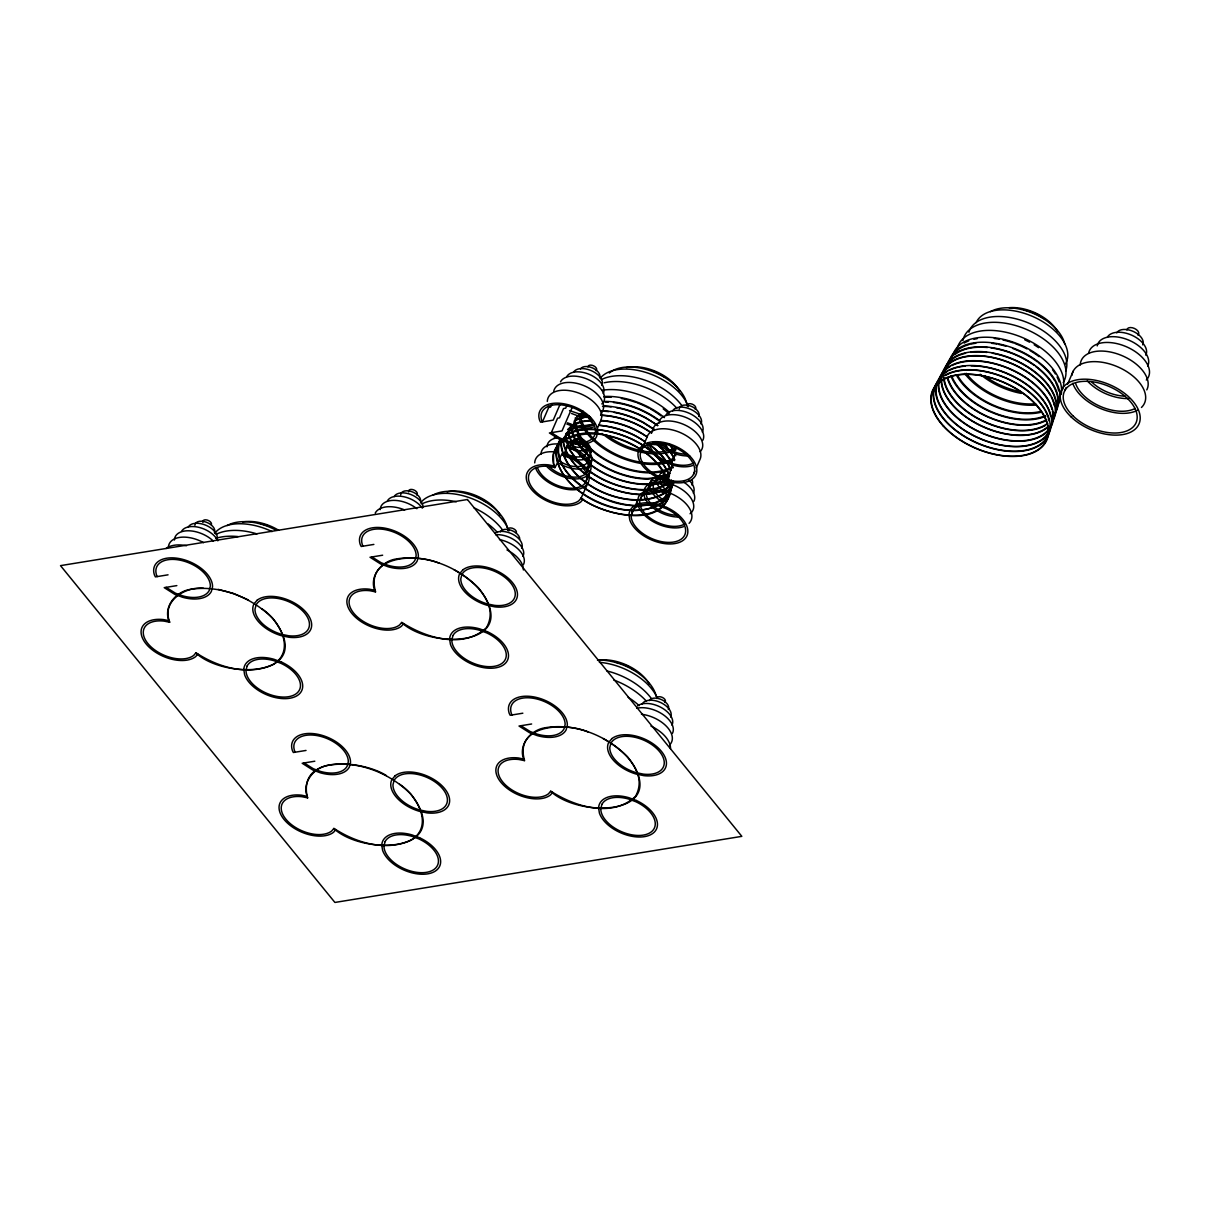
<?xml version="1.0" encoding="UTF-8"?>
<svg xmlns="http://www.w3.org/2000/svg" width="1210" height="1210" viewBox="0 0 1210 1210"><rect width="100%" height="100%" fill="white"/><g stroke="black" fill="none" stroke-linecap="round" stroke-linejoin="round"><path stroke-width="1.5" d="M600.659 421.337L601.763 417.102A28.783 16.592 23.4 0 0 575.219 391.904A28.783 16.592 23.4 0 0 547.313 401.417M597.422 428.249L600.871 420.399C617.251 421.549 634.327 427.311 647.184 436.992C633.495 427.735 617.327 421.745 600.78 420.732M647.259 436.84L647.547 435.721A28.783 16.592 23.4 0 1 681.366 433.059A28.783 16.592 23.4 0 1 699.788 459.861L696.31 467.907M658.89 423.197L659.631 420.384A23.792 13.718 23.4 0 1 687.582 418.191A23.792 13.718 23.4 0 1 702.798 440.334M548.069 406.182L548.705 407.422L542.443 421.897L541.793 420.656A28.783 16.592 23.4 0 1 565.403 405.501A28.783 16.592 23.4 0 1 595.502 431.577L594.397 435.812A28.783 16.592 23.4 0 1 567.596 441.09L560.563 438.474L551.306 432.666L557.583 418.176L559.474 417.873L563.512 408.541L565.69 408.178L567.082 404.942M548.705 407.422L550.565 407.12L551.911 404.004M559.897 404.73L553.227 420.142L540.567 422.199L539.645 420.399A31.127 17.953 23.4 0 1 565.161 404.019A31.127 17.953 23.4 0 1 597.71 432.227L596.515 436.795A31.127 17.953 23.4 0 1 567.535 442.497L559.943 439.669L549.4 432.968L562.015 430.926L572.375 406.953M564.042 439.759C567.838 427.826 585.307 429.58 595.305 429.323M592.824 424.695C583.991 425.829 569.305 425.648 566.053 435.101M591.524 420.278C583.356 421.035 570.833 422.063 568.488 430.76M555.012 467.605L562.121 453.463L569.638 456.019A28.783 16.592 23.4 0 1 588.06 482.82L581.133 498.066L578.909 500.698A28.783 16.592 23.4 0 1 533.655 489.566A28.783 16.592 23.4 0 1 549.295 466.44L555.012 467.605L553.62 463.99L553.469 454.113L559.307 440.954M573.404 425.028L575.688 419.734L588.605 415.786M562.635 453.584L563.346 455.096L567.853 445.93L569.305 447.745L573.313 440.198L575.854 441.151A23.792 13.718 23.4 0 1 591.977 459.8L591.07 463.294A23.792 13.718 23.4 0 1 557.75 462.492M583.19 411.249L581.707 414.682L577.972 415.877L571.498 413.457M594.821 434.133L596.167 431.017M588.015 469.858L591.493 461.645L588.468 458.908A20.101 11.586 23.4 0 0 574.871 443.026L571.438 441.756M565.342 435.282A59.91 34.53 23.4 0 0 565.887 440.198L569.849 450.453L577.367 460.708L590.102 472.051L585.988 481.656M641.224 450.423L647.274 436.674M651.509 433.12L653.702 427.357A26.454 15.246 23.4 0 1 686.856 425.935A26.454 15.246 23.4 0 1 700.121 451.738M631.302 515.127L637.655 500.214M637.731 499.881L640.12 499.942L644.234 490.277L647.168 489.672M666.029 471.522L660.872 472.913L656.455 480.4L651.056 480.99L646.231 493.06A23.792 13.718 23.4 0 0 677.721 515.279M675.513 447.851L674.03 451.269L675.225 453.705L671.656 463.218M672.291 464.882L667.496 479.78M663.095 502.211A23.792 13.718 23.4 0 1 650.647 481.474L653.022 478.661A23.792 13.718 23.4 0 1 666.952 475.923L669.19 476.377L668.041 479.024L668.948 479.205L658.8 483.108L646.17 484.469A59.335 34.198 23.4 0 1 590.48 464.927L580.014 455.474L572.572 445.325L568.655 435.161A59.335 34.198 23.4 0 1 568.186 431.894M668.207 480.914L666.74 484.348L656.576 488.25L643.962 489.611A59.335 34.198 23.4 0 1 588.257 470.07L577.79 460.617L570.349 450.453L566.431 440.304A59.335 34.198 23.4 0 1 565.917 433.861M647.138 489.566A23.792 13.718 23.4 0 1 663.443 484.015L666.74 484.348A59.335 34.198 23.4 0 0 669.599 482.457M668.827 483.486L665.303 492.939A26.454 15.246 23.4 0 0 640.68 497.794L639.667 501.666A26.454 15.246 23.4 0 0 656.561 521.933A26.454 15.246 23.4 0 0 684.815 523.93M666.377 492.092L665.303 492.939M666.922 492.288L661.673 506.96M693.527 474.335L694.918 471.129M1064.74 390.754L1066.161 387.487M1067.568 384.205L1073.24 371.107M560.926 438.338C533.217 487.963 647.259 538.722 670.461 491.729M559.852 441.907C552.637 464.821 576.247 483.773 593.974 493.861C616.434 504.827 648.893 513.6 668.964 493.725M670.703 488.341L672.942 483.365M671.187 488.583L674.197 481.898M671.217 488.704L672.669 482.124M197.88 653.99L195.627 656.652A31.127 17.953 23.4 0 1 146.697 644.612A31.127 17.953 23.4 0 1 163.592 619.596L169.234 620.745M403.686 623.573L401.433 626.251A31.127 17.953 23.4 0 1 352.503 614.211A31.127 17.953 23.4 0 1 369.398 589.194L375.039 590.344M601.854 403.943L603.669 401.796A23.792 13.718 23.4 0 0 588.453 379.653A23.792 13.718 23.4 0 0 560.502 381.861M588.06 482.82L585.171 486.223A28.783 16.592 23.4 0 1 557.704 486.934A28.783 16.592 23.4 0 1 535.47 467.665M583.054 499.291L580.8 501.953A31.127 17.953 23.4 0 1 531.871 489.914A31.127 17.953 23.4 0 1 548.765 464.897L554.407 466.047M335.851 829.591L333.597 832.253A31.127 17.953 23.4 0 1 284.668 820.214A31.127 17.953 23.4 0 1 301.562 795.197L307.204 796.346M552.683 792.353L550.414 795.015A31.127 17.953 23.4 0 1 501.484 782.991A31.127 17.953 23.4 0 1 518.379 757.974L524.036 759.124M567.581 429.595L572.209 425.481M566.22 433.316L569.517 430.458L580.044 426.419L593.006 425.012M563.815 437.627C572.148 430.185 584.521 428.869 595.29 429.626M557.296 445.628C591.569 415.045 669.387 448.638 669.644 494.875M667.315 484.802L670.279 482.019M554.634 467.529C544.379 439.472 582.161 428.083 603.336 434.677C630.894 440.712 660.917 456.457 669.886 485.059L665.394 488.991L655.018 492.984L642.283 494.345A59.91 34.53 23.4 0 1 598.92 482.805C583.734 474.184 568.791 462.084 564.011 444.554A59.91 34.53 23.4 0 1 563.482 438.05M673.062 482.896L665.727 489.248L655.291 493.272L642.449 494.648A60.319 34.772 23.4 0 1 598.753 483.017C583.462 474.335 568.398 462.129 563.573 444.478A60.364 34.803 23.4 0 1 563.028 439.533M669.629 489.279C635.81 517.336 561.334 485.074 561.077 440.289M669.765 489.823C635.507 517.577 560.835 485.21 560.578 440.107M667.844 498.686C633.586 529.269 555.753 495.661 555.496 449.439M576.731 416.089L583.976 413.306M577.17 416.421L584.566 413.578M574.841 420.445L588.846 416.074M572.148 425.633L582.585 421.624L591.75 420.641M670.068 473.322L660.07 477.163L647.773 478.479A57.808 33.32 23.4 0 1 593.49 459.452L583.311 450.226L576.066 440.334A57.808 33.32 23.4 0 1 571.71 424.77M669.402 474.35L660.584 477.738L648.106 479.084A58.715 33.835 23.4 0 1 592.976 459.739L582.63 450.392L575.279 440.334A58.715 33.835 23.4 0 1 570.863 424.529M669.19 476.377L664.335 478.237L665.349 475.908L662.596 476.18L664.487 471.824L660.872 472.913M668.586 478.812L658.437 482.714L645.943 484.06A58.715 33.835 23.4 0 1 590.828 464.731L580.482 455.368L573.116 445.325L569.245 435.267A58.715 33.835 23.4 0 1 568.7 429.505M667.27 484.635L656.909 488.613L644.174 489.989A59.91 34.53 23.4 0 1 587.924 470.267M168.054 574.826L155.394 576.883L154.472 575.083A31.127 17.953 23.4 0 1 179.987 558.717A31.127 17.953 23.4 0 1 212.537 586.911L211.342 591.478A31.127 17.953 23.4 0 1 182.362 597.195L174.769 594.352L164.227 587.652L176.841 585.61M373.86 544.424L361.2 546.481L360.277 544.682A31.127 17.953 23.4 0 1 385.793 528.316A31.127 17.953 23.4 0 1 418.342 556.509L417.147 561.077A31.127 17.953 23.4 0 1 388.168 566.794L380.575 563.951L370.033 557.25L382.647 555.208M522.841 713.204L510.181 715.261L509.259 713.461A31.127 17.953 23.4 0 1 534.775 697.081A31.127 17.953 23.4 0 1 567.324 725.289L566.129 729.857A31.127 17.953 23.4 0 1 537.149 735.574L529.557 732.731L519.029 726.03L531.629 723.988M306.024 750.442L293.365 752.499L292.442 750.699A31.127 17.953 23.4 0 1 317.958 734.319A31.127 17.953 23.4 0 1 350.507 762.512L349.312 767.08A31.127 17.953 23.4 0 1 320.332 772.797L312.74 769.968L302.197 763.268L314.812 761.211M203.492 588.257C184.964 586.275 160.93 601.612 169.839 622.288L164.121 621.123A28.783 16.592 23.4 0 0 148.482 644.249A28.783 16.592 23.4 0 0 193.736 655.381L195.959 652.765C218.042 667.285 247.959 676.239 273.142 664.577C296.359 650.163 279.117 619.807 261.587 608.63M667.769 478.328L663.14 478.222L656.002 480.642A20.101 11.586 23.4 0 0 665.273 500.97M600.826 415.075C619.006 415.862 636.717 422.456 651.585 432.847M596.848 429.474C625.782 432.242 657.257 447.503 669.523 475.106M596.772 429.762C625.54 432.454 656.848 447.594 669.069 475.016M669.357 483.592L662.853 482.276A26.454 15.246 23.4 0 0 644.718 488.447L643.705 492.334A26.454 15.246 23.4 0 0 679.233 517.033M439.291 563.285C416.936 553.273 364.497 555.072 375.644 591.887L369.912 590.722A28.783 16.592 23.4 0 0 354.288 613.848A28.783 16.592 23.4 0 0 399.542 624.98L401.765 622.364C425.587 637.821 463.112 649.619 486.465 627.642C500.002 603.533 473.533 580.24 454.083 569.774M218.163 589.361L233.53 593.46L248.428 599.978M588.287 732.065C565.932 722.052 513.479 723.852 524.626 760.667L518.909 759.502A28.783 16.592 23.4 0 0 503.284 782.628A28.783 16.592 23.4 0 0 548.523 793.76L550.747 791.128C574.568 806.601 612.094 818.399 635.447 796.422C648.999 772.313 622.53 749.02 603.079 738.539M575.688 419.734L577.972 415.877A26.454 15.246 23.4 0 0 590.54 417.344M567.46 422.804L573.903 425.209A26.454 15.246 23.4 0 0 594.67 424.317M566.824 423.999L573.858 426.616A28.783 16.592 23.4 0 0 593.308 427.085M566.613 445.461L573.056 447.866A26.454 15.246 23.4 0 1 590.994 468.618L589.981 472.505A26.454 15.246 23.4 0 1 570.243 478.464A26.454 15.246 23.4 0 1 545.755 465.396M566.537 447.065L572.345 449.243A23.792 13.718 23.4 0 1 588.468 467.892L587.561 471.386A23.792 13.718 23.4 0 1 549.673 466.969M562.559 454.809L569.018 457.214A26.454 15.246 23.4 0 1 586.956 477.965L585.942 481.837A26.454 15.246 23.4 0 1 561.304 486.707A26.454 15.246 23.4 0 1 537.603 467.907M386.398 775.58C363.363 760.636 296.904 753.028 307.431 797.813M569.532 410.598L583.855 415.454A23.792 13.718 23.4 0 0 587.576 415.665M577.76 436.341L582.297 438.867A20.101 11.586 23.4 0 1 590.873 448.774L591.387 452.101M657.847 425.436L645.217 417.405A59.335 34.198 23.4 0 0 603.956 406M654.156 429.248L643.206 422.275A59.91 34.53 23.4 0 0 601.536 410.75M654.05 429.58L642.994 422.547A59.335 34.198 23.4 0 0 614.166 412.428M650.057 432.182C635.537 422.184 618.234 416.104 600.599 415.333L602.58 411.022A26.454 15.246 23.4 0 0 583.538 385.476A26.454 15.246 23.4 0 0 553.726 391.359M647.789 443.223C657.484 450.165 666.982 459.014 671.021 470.508M647.622 443.45C657.166 450.317 666.559 459.044 670.552 470.387M581.133 498.066C606.679 517.653 673.864 530.025 671.535 480.325M580.981 498.248C604.017 515.929 671.278 531.296 669.886 485.059M401.614 622.545C431.864 650.36 524.127 646.473 478.585 588.015C457.425 566.658 426.026 553.877 395.912 559.02C381.044 561.38 368.475 577.004 375.266 591.811M550.595 791.31C580.845 819.14 673.108 815.253 627.567 756.794C606.407 735.438 575.022 722.657 544.893 727.8C530.025 730.159 517.457 745.784 524.248 760.591M195.808 652.946C226.058 680.761 318.321 676.874 272.779 618.416C251.544 597.301 220.129 584.581 190.106 589.421C175.238 591.781 162.669 607.405 169.46 622.212M333.779 828.547C364.029 856.362 456.291 852.475 410.75 794.032C389.575 772.918 358.281 760.213 328.303 765.28C313.511 767.624 301.033 783.188 307.809 797.889L302.077 796.724A28.783 16.592 23.4 0 0 286.452 819.866A28.783 16.592 23.4 0 0 331.706 830.998L333.93 828.366C356.012 842.886 385.929 851.84 411.113 840.179C434.33 825.764 417.087 795.409 399.557 784.231M371.939 556.948L381.195 562.756L388.213 565.372A28.783 16.592 23.4 0 0 415.015 560.094L416.119 555.874A28.783 16.592 23.4 0 0 386.02 529.798A28.783 16.592 23.4 0 0 362.425 544.939L363.076 546.179M520.935 725.728L530.177 731.536L537.21 734.152A28.783 16.592 23.4 0 0 564.011 728.874L565.115 724.654A28.783 16.592 23.4 0 0 535.017 698.578A28.783 16.592 23.4 0 0 511.422 713.718L512.057 714.959M166.133 587.349L175.389 593.157L182.407 595.774A28.783 16.592 23.4 0 0 209.224 590.495L210.328 586.275A28.783 16.592 23.4 0 0 180.214 560.2A28.783 16.592 23.4 0 0 156.619 575.34L157.27 576.58M304.103 762.95L313.36 768.758L320.378 771.39A28.783 16.592 23.4 0 0 347.179 766.096L348.283 761.876A28.783 16.592 23.4 0 0 318.185 735.801A28.783 16.592 23.4 0 0 294.59 750.941L295.24 752.181M655.094 442.361L663.14 449.651L670.779 460.072L672.775 465.245M654.761 442.527L662.732 449.742L670.31 460.072L673.259 467.726M669.856 444.403L675.785 454.506M669.402 444.463L673.652 450.271L675.8 455.852M665.092 444.297L673.94 457.924M664.759 444.373L672.261 454.627L674.575 460.617M573.313 440.198C574.432 446.036 574.327 439.23 576.625 441.121L578.516 436.765L586.744 448.305A15.624 9.014 23.4 0 1 581.087 456.699A15.624 9.014 23.4 0 1 564.662 452.661M673.108 480.627C671.157 510.938 629.442 508.714 608.494 500.532C585.201 491.457 556.434 473.443 557.901 445.083M671.081 480.234L671.217 490.035M668.071 443.873A52.166 30.068 23.4 0 1 648.076 443.873M601.279 379.637A52.166 30.068 23.4 0 1 681.88 405.622M675.573 447.518A52.166 30.068 23.4 0 1 606.467 435.01M626.462 367.583A36.512 21.054 23.4 0 1 679.521 390.845M652.629 370.971A27.966 16.123 23.4 0 1 657.695 373.073M659.314 373.905A27.966 16.123 23.4 0 1 663.912 376.703M676.072 449.712A54.662 31.505 23.4 0 1 602.051 433.452M594.261 425.814A54.662 31.505 23.4 0 1 588.559 417.768M604.289 382.768A54.662 31.505 23.4 0 1 676.874 408.239M673.41 458.287A54.662 31.505 23.4 0 1 616.586 454.567A54.662 31.505 23.4 0 1 580.422 414.138M663.201 408.859A54.662 31.505 23.4 0 1 669.024 413.729M674.877 459.407A56.613 32.625 23.4 0 1 616.041 455.55A56.613 32.625 23.4 0 1 578.592 413.684M602.353 390.24A56.613 32.625 23.4 0 1 669.614 412.595M671.58 467.03A56.613 32.625 23.4 0 1 610.067 461.857A56.613 32.625 23.4 0 1 575.385 417.707M604.244 397.303A56.613 32.625 23.4 0 1 611.111 397.273M621.335 398.453A56.613 32.625 23.4 0 1 635.311 402.174M637.035 402.794A56.613 32.625 23.4 0 1 648.832 408.103M650.436 408.965A56.613 32.625 23.4 0 1 661.008 415.847M672.488 467.71A57.808 33.32 23.4 0 1 595.925 453.841L585.731 444.63L578.486 434.738A57.808 33.32 23.4 0 1 574.16 421.035M603.73 396.517A57.808 33.32 23.4 0 1 664.471 417.632M604.985 402.007A57.808 33.32 23.4 0 1 608.312 402.083M613.485 402.507A57.808 33.32 23.4 0 1 657.832 419.976M601.733 411.128A59.335 34.198 23.4 0 1 608.766 411.627M602.504 406.394A58.715 33.835 23.4 0 1 611.126 406.893M616.465 407.694A58.715 33.835 23.4 0 1 657.62 425.723M604.652 401.402A58.715 33.835 23.4 0 1 659.783 420.747M661.265 442.663A49.262 28.39 23.4 0 1 652.689 442.588M609.326 373.013A43.953 25.334 23.4 0 1 653.249 371.833A43.953 25.334 23.4 0 1 686.675 403.49M600.841 377.49A49.262 28.39 23.4 0 1 647.531 372.967A49.262 28.39 23.4 0 1 688.293 406.666M580.482 369.05A10.527 6.065 23.4 0 1 592.839 368.082A10.527 6.065 23.4 0 1 599.57 377.868M573.495 372.362A15.624 9.014 23.4 0 1 591.856 370.91A15.624 9.014 23.4 0 1 601.854 385.461M566.734 376.703A20.101 11.586 23.4 0 1 590.359 374.843A20.101 11.586 23.4 0 1 603.215 393.568M587.954 366.902A4.628 2.662 23.4 0 1 593.55 365.798A4.628 2.662 23.4 0 1 596.046 370.653M1071.878 375.327A39.098 22.536 23.4 0 1 1119.174 367.492A39.098 22.536 23.4 0 1 1141.453 407.467M1137.476 410.296A39.098 22.536 23.4 0 1 1100.586 408.526A39.098 22.536 23.4 0 1 1072.771 383.298M1097.228 345.894A27.301 15.73 23.4 0 1 1128.007 339.813A27.301 15.73 23.4 0 1 1147.655 366.176M1116.785 332.886A14.293 8.243 23.4 0 1 1133.573 331.57A14.293 8.243 23.4 0 1 1142.709 344.865M1107.286 337.378A21.22 12.236 23.4 0 1 1132.227 335.412A21.22 12.236 23.4 0 1 1145.794 355.18M1128.87 398.559A35.922 20.706 23.4 0 1 1087.261 380.832M1080.227 365.027A35.922 20.706 23.4 0 1 1119.477 354.621A35.922 20.706 23.4 0 1 1146.793 389.877M1125.179 396.169A32.307 18.619 23.4 0 1 1092.055 382.36M1126.918 329.982A6.277 3.615 23.4 0 1 1134.541 328.485A6.277 3.615 23.4 0 1 1137.914 335.064M1088.592 353.365A32.307 18.619 23.4 0 1 1127.599 347.285A32.307 18.619 23.4 0 1 1146.309 380.031M1135.146 408.451A35.922 20.706 23.4 0 1 1101.251 406.817A35.922 20.706 23.4 0 1 1075.675 383.646M1048.329 430.594A60.908 35.105 23.4 0 1 949.502 410.356A60.908 35.105 23.4 0 1 988.661 362.183A60.908 35.105 23.4 0 1 1049.312 429.384M1050.84 426.162A60.908 35.105 23.4 0 1 980.72 438.761A60.908 35.105 23.4 0 1 939.187 379.214M942.318 375.312A60.908 35.105 23.4 0 1 947.642 371.258M949.184 370.426A60.908 35.105 23.4 0 1 965.338 366.085M971.131 365.813A60.908 35.105 23.4 0 1 1050.703 416.437M1048.828 429.142A60.364 34.803 23.4 0 1 981.612 432.711A60.364 34.803 23.4 0 1 939.202 381.089M940.987 375.917A60.364 34.803 23.4 0 1 942.938 372.801M944.995 370.441A60.364 34.803 23.4 0 1 950.273 366.433M951.801 365.601A60.364 34.803 23.4 0 1 1010.153 369.231A60.364 34.803 23.4 0 1 1052.019 409.524M1052.428 411.219A60.364 34.803 23.4 0 1 1049.872 427.629M1049.342 430.836A61.392 35.392 23.4 0 1 973.551 441.211A61.392 35.392 23.4 0 1 941.153 378.458M945.312 375.493A61.392 35.392 23.4 0 1 1044.275 409.01M1045.153 410.523A61.392 35.392 23.4 0 1 1049.206 421.035M1048.752 425.814A59.91 34.53 23.4 0 1 984.078 427.024A59.91 34.53 23.4 0 1 941.607 378.851M942.424 374.026A59.91 34.53 23.4 0 1 991.792 357.495A59.91 34.53 23.4 0 1 1050.386 395.428M1051.309 397.137A59.91 34.53 23.4 0 1 1054.349 405.683M1054.485 415.257A59.91 34.53 23.4 0 1 1052.715 420.399M1047.951 427.145A60.364 34.803 23.4 0 1 983.972 427.266A60.364 34.803 23.4 0 1 941.153 380.333M941.561 375.644A60.364 34.803 23.4 0 1 1011.061 363.166A60.364 34.803 23.4 0 1 1052.231 422.184M968.908 332.281A52.166 30.068 23.4 0 1 1027.305 322.51A52.166 30.068 23.4 0 1 1065.602 371.213M990.43 311.696A43.953 25.334 23.4 0 1 1034.021 313.738A43.953 25.334 23.4 0 1 1064.8 344.29M976.092 322.677A49.262 28.39 23.4 0 1 1034.323 317.202A49.262 28.39 23.4 0 1 1065.466 363.877M1045.395 425.436A59.91 34.53 23.4 0 1 983.594 421.579A59.91 34.53 23.4 0 1 943.543 377.702M943.876 371.425A59.91 34.53 23.4 0 1 1014.283 359.657A59.91 34.53 23.4 0 1 1052.67 419.114M1045.168 415.665A57.808 33.32 23.4 0 1 992.003 411.945A57.808 33.32 23.4 0 1 951.816 376.144M951.937 357.041A57.808 33.32 23.4 0 1 953.798 354.076M954.932 352.7A57.808 33.32 23.4 0 1 968.983 344.593M970.813 344.139A57.808 33.32 23.4 0 1 975.85 343.247M991.61 343.307A57.808 33.32 23.4 0 1 996.874 344.079M998.628 344.426A57.808 33.32 23.4 0 1 1005.797 346.181M1012.906 348.525A57.808 33.32 23.4 0 1 1037.393 361.851M1038.785 362.924A57.808 33.32 23.4 0 1 1054.833 380.953M1055.71 382.617A57.808 33.32 23.4 0 1 1058.644 390.86M1058.78 400.086A57.808 33.32 23.4 0 1 1057.071 405.048M1047.724 423.258A59.335 34.198 23.4 0 1 986.105 422.351A59.335 34.198 23.4 0 1 944.087 377.838M944.859 369.882A59.335 34.198 23.4 0 1 965.55 353.275M970.722 352.367A59.335 34.198 23.4 0 1 986.891 352.428M992.291 353.229A59.335 34.198 23.4 0 1 1055.695 401.236M1055.982 402.87A59.335 34.198 23.4 0 1 1055.831 410.704M1046.71 419.613A58.715 33.835 23.4 0 1 989.644 417.405A58.715 33.835 23.4 0 1 947.748 377.702M947.233 366.69A58.715 33.835 23.4 0 1 949.835 360.096M954.735 354.666A58.715 33.835 23.4 0 1 987.481 347.512M991.035 347.92A58.715 33.835 23.4 0 1 1034.293 365.45M1035.745 366.524A58.715 33.835 23.4 0 1 1056.466 408.768M1045.803 416.195A58.715 33.835 23.4 0 1 991.807 412.428A58.715 33.835 23.4 0 1 951 376.068M949.381 361.714A58.715 33.835 23.4 0 1 1018.381 350.174A58.715 33.835 23.4 0 1 1055.997 408.436M1045.682 420.793A59.335 34.198 23.4 0 1 988.328 417.223A59.335 34.198 23.4 0 1 947.173 377.611M946.644 366.479A59.335 34.198 23.4 0 1 1016.37 354.832A59.335 34.198 23.4 0 1 1054.394 413.714M1039.919 411.582A56.613 32.625 23.4 0 1 957.654 375.539M964.158 343.065A56.613 32.625 23.4 0 1 968.726 340.887M973.944 339.299A56.613 32.625 23.4 0 1 977.181 338.664M994.302 338.482A56.613 32.625 23.4 0 1 999.445 339.254M1002.924 339.95A56.613 32.625 23.4 0 1 1013.435 342.974M1015.145 343.595A56.613 32.625 23.4 0 1 1026.957 348.904M1030.149 350.673A56.613 32.625 23.4 0 1 1039.133 356.647M1052.534 369.761A56.613 32.625 23.4 0 1 1055.392 373.966M1057.071 376.976A56.613 32.625 23.4 0 1 1059.098 381.861M1040.615 412.353A57.808 33.32 23.4 0 1 956.611 375.539M953.072 354.696A57.808 33.32 23.4 0 1 1014.978 342.793A57.808 33.32 23.4 0 1 1061.2 394.475M1060.217 397.833A57.808 33.32 23.4 0 1 1058.629 400.964M1036.562 405.017A56.613 32.625 23.4 0 1 964.627 373.482M957.08 349.176A56.613 32.625 23.4 0 1 1019.501 336.365A56.613 32.625 23.4 0 1 1062.41 389.741M1035.654 403.747A54.662 31.505 23.4 0 1 966.185 373.3M1024.794 339.813A54.662 31.505 23.4 0 1 1029.574 342.188M1034.172 344.805A54.662 31.505 23.4 0 1 1038.573 347.663M1021.497 393.431A54.662 31.505 23.4 0 1 980.176 374.253M962.948 340.464A54.662 31.505 23.4 0 1 1025.883 329.165A54.662 31.505 23.4 0 1 1063.166 382.617M1021.164 391.828A52.166 30.068 23.4 0 1 984.592 375.796M1023.841 309.926A27.966 16.123 23.4 0 1 1043.459 318.517M1009.11 307.688A36.512 21.054 23.4 0 1 1057.646 331.646M679.203 409.131A10.527 6.065 23.4 0 1 690.713 406.076A10.527 6.065 23.4 0 1 698.714 416.406M692.438 465.608A28.783 16.592 23.4 0 1 672.987 465.154L665.969 462.522A28.783 16.592 23.4 0 1 647.199 444.705M672.624 410.886A15.624 9.014 23.4 0 1 690.986 409.449A15.624 9.014 23.4 0 1 700.983 423.999M665.863 415.242A20.101 11.586 23.4 0 1 689.488 413.381A20.101 11.586 23.4 0 1 702.345 432.091M689.67 455.867A26.454 15.246 23.4 0 1 677.086 454.4L670.627 451.995A26.454 15.246 23.4 0 1 657.484 442.436M686.705 454.189A23.792 13.718 23.4 0 1 677.146 452.797L671.338 450.634A23.792 13.718 23.4 0 1 661.401 444.01M687.204 406.212A4.628 2.662 23.4 0 1 692.135 404.11A4.628 2.662 23.4 0 1 695.175 409.177M693.799 462.84A26.454 15.246 23.4 0 1 673.047 463.748L666.589 461.328A26.454 15.246 23.4 0 1 649.331 444.962M667.406 490.791A15.624 9.014 23.4 0 1 664.94 475.076M667.103 482.185A15.624 9.014 23.4 0 1 663.443 476.861M692.196 480.204A15.624 9.014 23.4 0 1 691.999 485.089M689.065 523.325A28.783 16.592 23.4 0 0 672.382 494.149L665.364 491.532A28.783 16.592 23.4 0 0 638.562 496.811L637.458 501.046A28.783 16.592 23.4 0 0 653.627 521.918A28.783 16.592 23.4 0 0 683.453 526.698M672.609 484.681A26.454 15.246 23.4 0 1 690.078 513.766M683.968 482.276A23.792 13.718 23.4 0 1 693.814 501.424M665.197 492.515A20.101 11.586 23.4 0 1 656.107 479.281M688.898 480.067A20.101 11.586 23.4 0 1 693.36 493.181M584.748 441.529A10.527 6.065 23.4 0 1 580.936 447.171A10.527 6.065 23.4 0 1 569.88 444.463M584.294 441.469A10.527 6.065 23.4 0 1 574.614 440.334M559.564 461.07A20.101 11.586 23.4 0 0 587.727 461.751L591.282 451.375L585.776 446.399L586.305 445.144L583.628 441.726L583.038 442.936L580.089 440.591A15.624 9.014 23.4 0 0 576.565 438.625M546.981 446.838A23.792 13.718 23.4 0 1 558.717 437.657M588.605 457.425A20.101 11.586 23.4 0 1 562.453 454.385M554.135 438.202A20.101 11.586 23.4 0 1 556.146 435.827M587.682 448.804A15.624 9.014 23.4 0 1 568.488 447.14M534.714 462.901A28.783 16.592 23.4 0 1 555.556 451.965M540.961 454.204A26.454 15.246 23.4 0 1 558.536 443.994M656.697 698.503A4.628 2.662 23.4 0 1 662.309 697.399A4.628 2.662 23.4 0 1 664.804 702.254M641.451 714.248A26.454 15.246 23.4 0 1 666.891 726.786A26.454 15.246 23.4 0 1 669.735 744.8M637.504 705.929A20.101 11.586 23.4 0 1 661.447 707.638A20.101 11.586 23.4 0 1 671.973 725.153M636.793 708.273A23.792 13.718 23.4 0 1 663.383 714.808A23.792 13.718 23.4 0 1 672.412 733.396M649.226 700.65A10.527 6.065 23.4 0 1 661.598 699.667A10.527 6.065 23.4 0 1 668.328 709.468M642.238 703.948A15.624 9.014 23.4 0 1 660.599 702.511A15.624 9.014 23.4 0 1 670.597 717.061M650.995 726.121A28.783 16.592 23.4 0 1 670.506 748.703M615.345 662.188A27.966 16.123 23.4 0 1 620.533 663.473M622.242 664.033A27.966 16.123 23.4 0 1 628.928 666.967M630.516 667.844A27.966 16.123 23.4 0 1 633.541 669.765M597.513 660.357A36.512 21.054 23.4 0 1 649.135 683.907M628.066 697.217A56.613 32.625 23.4 0 1 639.228 705.672M613.712 679.975A54.662 31.505 23.4 0 1 646.503 701.301M606.921 670.945A52.166 30.068 23.4 0 1 651.509 698.684M599.389 662.324A49.262 28.39 23.4 0 1 657.257 698.034M598.874 660.04A43.953 25.334 23.4 0 1 656.289 696.567M216.106 534.321A52.166 30.068 23.4 0 1 256.989 533.913M181.56 531.402A20.101 11.586 23.4 0 1 199.453 527.484A20.101 11.586 23.4 0 1 217.83 540.825M174.406 540.038A23.792 13.718 23.4 0 1 188.821 530.782A23.792 13.718 23.4 0 1 213.217 540.961M188.321 527.046A15.624 9.014 23.4 0 1 206.683 525.594A15.624 9.014 23.4 0 1 216.681 540.144M202.902 522.357A4.628 2.662 23.4 0 1 207.258 520.073A4.628 2.662 23.4 0 1 211.342 524.792M166.133 548.478A28.783 16.592 23.4 0 1 186.491 545.725M168.387 547.404A26.454 15.246 23.4 0 1 203.552 542.64M227.132 525.594A43.953 25.334 23.4 0 1 275.895 530.116M214.699 533.353A49.262 28.39 23.4 0 1 272.084 531.583M215.698 538.405A54.662 31.505 23.4 0 1 238.067 536.59M242.726 521.979A36.512 21.054 23.4 0 1 278.754 530.343M260.543 523.824A27.966 16.123 23.4 0 1 267.455 525.654M194.901 525.276A10.527 6.065 23.4 0 1 206.396 522.236A10.527 6.065 23.4 0 1 214.397 532.566M400.707 494.875A10.527 6.065 23.4 0 1 410.916 491.396A10.527 6.065 23.4 0 1 420.611 500.607M394.127 496.644A15.624 9.014 23.4 0 1 410.598 494.406A15.624 9.014 23.4 0 1 423.077 507.459M387.366 500.985A20.101 11.586 23.4 0 1 403.595 496.69A20.101 11.586 23.4 0 1 422.305 508.109M408.708 491.956A4.628 2.662 23.4 0 1 413.623 489.853A4.628 2.662 23.4 0 1 416.679 494.935M380.212 509.637A23.792 13.718 23.4 0 1 393.265 500.38A23.792 13.718 23.4 0 1 416.86 508.684M494.814 533.323A15.624 9.014 23.4 0 1 513.433 534.654A15.624 9.014 23.4 0 1 521.616 548.281M499.473 539.584A23.792 13.718 23.4 0 1 523.431 564.616M495.646 534.714A20.101 11.586 23.4 0 1 516.685 541.672A20.101 11.586 23.4 0 1 522.977 556.388M507.837 530.494A4.628 2.662 23.4 0 1 512.193 528.195A4.628 2.662 23.4 0 1 516.277 532.929M506.975 549.945A26.454 15.246 23.4 0 1 523.355 569.955M487.872 523.809A54.662 31.505 23.4 0 1 497.507 532.521M375.206 513.116A26.454 15.246 23.4 0 1 404.715 509.97M421.912 503.92A52.166 30.068 23.4 0 1 456.321 501.787M473.912 507.761A52.166 30.068 23.4 0 1 502.513 529.904M432.938 495.177A43.953 25.334 23.4 0 1 476.528 497.219A43.953 25.334 23.4 0 1 507.308 527.787M420.505 502.952A49.262 28.39 23.4 0 1 466.954 496.856A49.262 28.39 23.4 0 1 508.926 530.948M447.095 491.88A36.512 21.054 23.4 0 1 500.154 515.127M474.955 495.888A27.966 16.123 23.4 0 1 485.951 502.014M500.244 531.871A10.527 6.065 23.4 0 1 511.331 530.358A10.527 6.065 23.4 0 1 519.74 539.146M256.112 604.894L255.007 609.114A28.783 16.592 23.4 0 0 281.552 634.312L288.615 635.749A28.783 16.592 23.4 0 0 301.971 610.248A28.783 16.592 23.4 0 0 256.112 604.879M247.127 665.984L246.023 670.204A28.783 16.592 23.4 0 0 270.193 694.646A28.783 16.592 23.4 0 0 299.929 688.792A28.783 16.592 23.4 0 0 280.947 663.322L273.929 660.69A28.783 16.592 23.4 0 0 247.127 665.984M394.082 780.495L392.978 784.715A28.783 16.592 23.4 0 0 419.507 809.913L426.586 811.35A28.783 16.592 23.4 0 0 439.926 785.85A28.783 16.592 23.4 0 0 394.082 780.48M385.098 841.585L383.993 845.805A28.783 16.592 23.4 0 0 408.163 870.262A28.783 16.592 23.4 0 0 437.899 864.394A28.783 16.592 23.4 0 0 418.917 838.923L411.899 836.307A28.783 16.592 23.4 0 0 385.098 841.585M461.917 574.493L460.813 578.713A28.783 16.592 23.4 0 0 487.343 603.911L494.421 605.348A28.783 16.592 23.4 0 0 507.776 579.832A28.783 16.592 23.4 0 0 461.917 574.478M452.933 635.583L451.829 639.803A28.783 16.592 23.4 0 0 475.999 664.245A28.783 16.592 23.4 0 0 505.735 658.391A28.783 16.592 23.4 0 0 486.753 632.921L479.735 630.289A28.783 16.592 23.4 0 0 452.933 635.583M598.723 425.239C614.408 426.933 631.544 432.318 645.051 441.816C632.089 432.197 615.119 426.419 598.723 425.239M641.285 450.196L640.181 454.431A28.783 16.592 23.4 0 0 666.725 479.614L673.788 481.066A28.783 16.592 23.4 0 0 687.144 455.55A28.783 16.592 23.4 0 0 641.285 450.196M632.301 511.286L631.197 515.52A28.783 16.592 23.4 0 0 655.366 539.962A28.783 16.592 23.4 0 0 685.102 534.094A28.783 16.592 23.4 0 0 666.12 508.623L659.102 506.007A28.783 16.592 23.4 0 0 632.301 511.286M610.899 743.258L609.795 747.493A28.783 16.592 23.4 0 0 636.339 772.691L643.402 774.128A28.783 16.592 23.4 0 0 656.758 748.612A28.783 16.592 23.4 0 0 610.914 743.258M601.914 804.347L600.81 808.582A28.783 16.592 23.4 0 0 624.98 833.024A28.783 16.592 23.4 0 0 654.731 827.156A28.783 16.592 23.4 0 0 635.734 801.685L628.716 799.069A28.783 16.592 23.4 0 0 601.914 804.347M257.11 600.236L253.979 603.911A31.127 17.953 23.4 0 0 281.491 635.719L289.13 637.277A31.127 17.953 23.4 0 0 306.039 612.26A31.127 17.953 23.4 0 0 257.11 600.236M462.916 569.819L459.785 573.51A31.127 17.953 23.4 0 0 487.297 605.318L494.935 606.875A31.127 17.953 23.4 0 0 511.845 581.859A31.127 17.953 23.4 0 0 462.916 569.819M642.283 445.537L639.152 449.212A31.127 17.953 23.4 0 0 666.665 481.036L674.303 482.593A31.127 17.953 23.4 0 0 691.212 457.577A31.127 17.953 23.4 0 0 642.283 445.537M395.065 775.837L391.949 779.512A31.127 17.953 23.4 0 0 419.462 811.335L427.1 812.893A31.127 17.953 23.4 0 0 444.01 787.876A31.127 17.953 23.4 0 0 395.065 775.837M611.897 738.599L608.781 742.274A31.127 17.953 23.4 0 0 636.279 774.097L643.932 775.655A31.127 17.953 23.4 0 0 660.826 750.639A31.127 17.953 23.4 0 0 611.897 738.599M467.423 499.518L60.5 565.63L334.913 902.448L741.836 836.352L467.423 499.518M666.755 507.429L659.163 504.6A31.127 17.953 23.4 0 0 628.973 514.87L629.79 520.028A31.127 17.953 23.4 0 0 678.719 542.625A31.127 17.953 23.4 0 0 666.755 507.429M487.388 631.711L479.795 628.882A31.127 17.953 23.4 0 0 449.606 639.167L450.423 644.31A31.127 17.953 23.4 0 0 499.337 666.922A31.127 17.953 23.4 0 0 487.388 631.711M281.582 662.112L273.989 659.284A31.127 17.953 23.4 0 0 243.8 669.569L244.617 674.711A31.127 17.953 23.4 0 0 293.546 697.323A31.127 17.953 23.4 0 0 281.582 662.112M636.369 800.491L628.777 797.662A31.127 17.953 23.4 0 0 598.602 807.947L599.404 813.09A31.127 17.953 23.4 0 0 648.333 835.686A31.127 17.953 23.4 0 0 636.369 800.491M419.552 837.728L411.945 834.885A31.127 17.953 23.4 0 0 381.77 845.17L382.587 850.312A31.127 17.953 23.4 0 0 431.501 872.924A31.127 17.953 23.4 0 0 419.552 837.728M1073.406 416.285A39.098 22.536 23.4 0 0 1135.676 423.545A39.098 22.536 23.4 0 0 1091.541 381.634A39.098 22.536 23.4 0 0 1073.406 416.285M1071.228 417.027A42.274 24.366 23.4 0 0 1138.565 424.876A42.274 24.366 23.4 0 0 1090.83 379.547A42.274 24.366 23.4 0 0 1071.228 417.027M947.914 416.709A61.392 35.392 23.4 0 0 1047.512 434.753A61.392 35.392 23.4 0 0 985.545 366.857A61.392 35.392 23.4 0 0 947.914 416.709M945.615 421.307A61.861 35.665 23.4 0 0 1045.969 439.487A61.861 35.665 23.4 0 0 983.533 371.062A61.861 35.665 23.4 0 0 945.615 421.307M943.588 425.98A61.861 35.665 23.4 0 0 1043.958 444.161A61.861 35.665 23.4 0 0 981.507 375.735A61.861 35.665 23.4 0 0 943.588 425.98M943.286 426.041A62.27 35.892 23.4 0 0 1044.306 444.342A62.27 35.892 23.4 0 0 981.461 375.478A62.27 35.892 23.4 0 0 943.286 426.041"/></g></svg>
